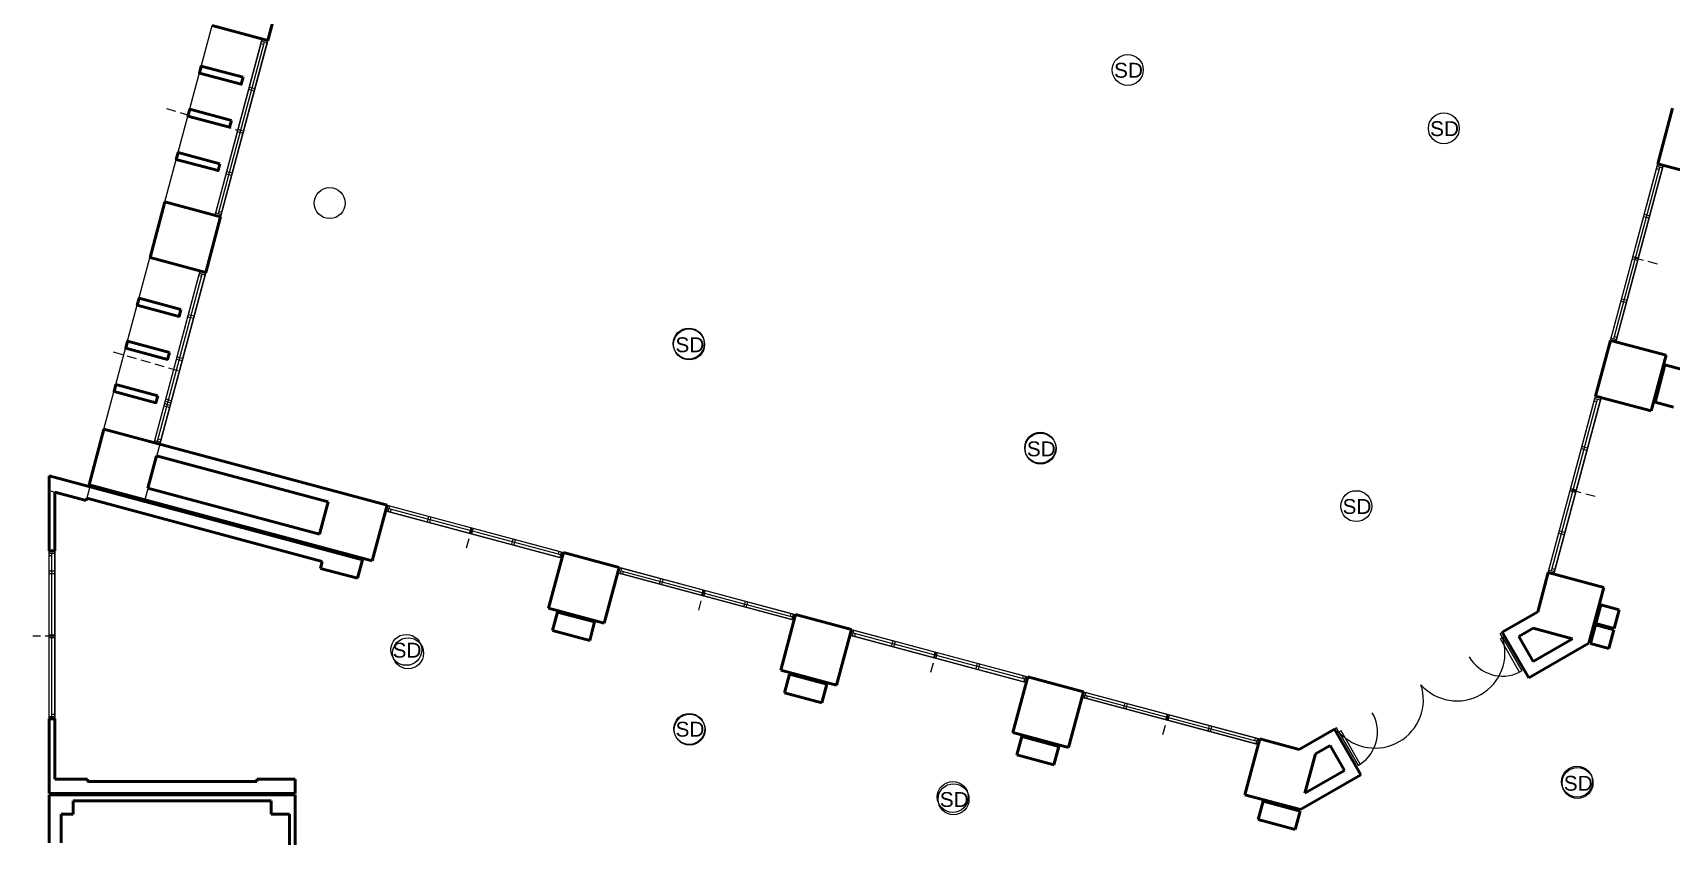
# Model space of a CAD drawing. Extents: x -24 to 119, y -16 to 95.
# Drawn here: x -0.34 to 33.75, y 41.25 to 57.97 of the extents above; entities that cross this region are included whole.
import ezdxf

# ---------------------------------------------------------------- set-up
doc = ezdxf.new("R2010")
doc.units = 0
doc.header["$LTSCALE"] = 0.8
doc.header["$MEASUREMENT"] = 0
doc.linetypes.add('HIDDEN', pattern=[0.375, 0.25, -0.125])
for name, color, linetype, lineweight in [('2-COL', 6, 'CONTINUOUS', 20), ('2-COL-45', 5, 'CONTINUOUS', 20), ('DOOR', 1, 'CONTINUOUS', 20), ('Walls', 1, 'CONTINUOUS', 50), ('WIN', 1, 'CONTINUOUS', 15)]:
    doc.layers.add(name, color=color, linetype=linetype, lineweight=lineweight)
doc.layers.add('FAS', color=4, linetype='CONTINUOUS')
doc.styles.add('ROMANS', font='arial.ttf', dxfattribs={"width": 1.15, "height": 0.2})

msp = doc.modelspace()

# ---------------------------------------------------------------- linework, layer by layer
at = {"layer": '2-COL'}
msp.add_lwpolyline([(0.773, 48.233), (0, 48.44), (0, 48.751), (0.85, 48.523)], close=True, dxfattribs=at)
msp.add_lwpolyline([(0.773, 48.233), (0, 48.44), (0, 48.751), (0.85, 48.523)], close=True, dxfattribs=at)
at = {"layer": '2-COL-45'}
for points in [[(2.41, 54.451), (3.569, 54.141), (3.259, 52.982), (2.1, 53.292)], [(1.142, 49.718), (2.301, 49.408), (1.991, 48.249), (0.832, 48.559)], [(1.142, 49.718), (2.301, 49.408), (1.991, 48.249), (0.832, 48.559)], [(10.705, 47.156), (11.864, 46.845), (11.553, 45.686), (10.394, 45.997)], [(10.705, 47.156), (11.864, 46.845), (11.553, 45.686), (10.394, 45.997)], [(10.476, 45.53), (11.249, 45.323), (11.352, 45.709), (10.58, 45.916)], [(10.476, 45.53), (11.249, 45.323), (11.352, 45.709), (10.58, 45.916)], [(20.364, 44.568), (21.523, 44.257), (21.213, 43.098), (20.053, 43.409)], [(20.364, 44.568), (21.523, 44.257), (21.213, 43.098), (20.053, 43.409)], [(20.135, 42.942), (20.908, 42.735), (21.012, 43.121), (20.239, 43.328)], [(20.135, 42.942), (20.908, 42.735), (21.012, 43.121), (20.239, 43.328)]]:
    msp.add_lwpolyline(points, close=True, dxfattribs=at)
at = {"layer": 'DOOR'}
for p, q in [((30.194, 45.47), (30.238, 45.495)), ((30.244, 45.383), (30.194, 45.47)), ((30.288, 45.408), (30.244, 45.383)), ((26.791, 43.505), (26.748, 43.48)), ((26.841, 43.418), (26.791, 43.505)), ((26.798, 43.393), (26.841, 43.418))]:
    msp.add_line(p, q, dxfattribs=at)
for points in [[(30.644, 44.69), (30.601, 44.665), (30.201, 45.358), (30.244, 45.383)], [(27.241, 42.725), (27.284, 42.75), (26.884, 43.443), (26.841, 43.418)]]:
    msp.add_lwpolyline(points, close=True, dxfattribs=at)
for centre, radius, start, end in [((29.295, 45.068), 1.001, 221.6574, 18.3426), ((30.245, 45.382), 0.8, 209.888, 296.4168), ((27.59, 44.091), 1.007, 221.9429, 18.0571), ((26.842, 43.417), 0.8, 303.5832, 30.112)]:
    msp.add_arc(centre, radius, start, end, dxfattribs=at)
at = {"layer": 'FAS'}
for centre in [(22.446, 57.195), (29.023, 55.98), (5.838, 54.424), (13.311, 51.502), (13.318, 51.484), (20.624, 49.334), (20.631, 49.317), (27.201, 48.119), (7.432, 45.129), (7.47, 45.058), (13.321, 43.485), (13.329, 43.467), (31.796, 42.386), (31.805, 42.359), (18.805, 42.068), (18.82, 42.021)]:
    msp.add_circle(centre, 0.322, dxfattribs=at)
at = {"layer": 'Walls'}
for p, q in [((4.553, 57.811), (8.681, 73.218)), ((4.553, 57.811), (3.394, 58.122)), ((33.783, 56.398), (33.473, 55.239)), ((33.588, 55.208), (33.473, 55.239)), ((33.588, 55.208), (33.473, 55.239)), ((33.473, 55.239), (34.632, 54.928)), ((2.41, 54.451), (2.1, 53.292)), ((3.569, 54.141), (2.41, 54.451)), ((3.259, 52.982), (3.569, 54.141)), ((2.1, 53.292), (3.259, 52.982)), ((32.178, 50.409), (32.489, 51.568)), ((32.489, 51.568), (32.605, 51.537)), ((32.605, 51.537), (32.489, 51.568)), ((32.605, 51.537), (32.489, 51.568)), ((32.489, 51.568), (33.648, 51.258)), ((33.648, 51.258), (33.338, 50.099)), ((33.418, 50.284), (33.625, 51.057)), ((33.625, 51.057), (34.012, 50.953)), ((32.294, 50.378), (32.178, 50.409)), ((32.294, 50.378), (32.178, 50.409)), ((33.338, 50.099), (32.178, 50.409)), ((33.805, 50.18), (33.418, 50.284)), ((1.142, 49.718), (0.832, 48.559)), ((7.034, 48.14), (1.142, 49.718)), ((2.237, 49.166), (2.055, 48.49)), ((5.81, 48.209), (2.237, 49.166)), ((6.523, 47.003), (0, 48.751)), ((0, 48.751), (0, 47.191)), ((6.724, 46.98), (0.832, 48.559)), ((5.629, 47.533), (2.055, 48.49)), ((0.773, 48.233), (0.12, 48.408)), ((0.12, 48.408), (0.12, 47.191)), ((0.786, 48.282), (0.773, 48.233)), ((5.685, 46.969), (0.786, 48.282)), ((5.81, 48.209), (5.629, 47.533)), ((6.724, 46.98), (7.034, 48.14)), ((0, 47.191), (0.12, 47.191)), ((0.12, 47.191), (0, 47.191)), ((0.12, 47.191), (0, 47.191)), ((10.394, 45.997), (10.705, 47.156)), ((10.705, 47.156), (11.864, 46.845)), ((5.646, 46.824), (5.685, 46.969)), ((6.419, 46.617), (5.646, 46.824)), ((6.523, 47.003), (6.419, 46.617)), ((11.864, 46.845), (11.553, 45.686)), ((30.976, 45.921), (31.195, 46.739)), ((31.195, 46.739), (31.311, 46.708)), ((31.311, 46.708), (31.195, 46.739)), ((31.311, 46.708), (31.195, 46.739)), ((31.195, 46.739), (32.354, 46.428)), ((32.354, 46.428), (32.043, 45.269)), ((32.184, 45.676), (32.287, 46.063)), ((32.287, 46.063), (32.674, 45.959)), ((11.553, 45.686), (10.394, 45.997)), ((10.476, 45.53), (10.58, 45.916)), ((10.58, 45.916), (11.352, 45.709)), ((11.352, 45.709), (11.249, 45.323)), ((15.224, 44.703), (15.534, 45.862)), ((15.534, 45.862), (16.694, 45.551)), ((30.239, 45.496), (30.976, 45.921)), ((32.674, 45.959), (32.57, 45.573)), ((11.249, 45.323), (10.476, 45.53)), ((16.694, 45.551), (16.383, 44.392)), ((30.239, 45.496), (30.789, 44.544)), ((30.581, 45.404), (30.884, 45.579)), ((30.581, 45.404), (30.88, 44.886)), ((30.88, 44.886), (31.702, 45.36)), ((31.702, 45.36), (30.884, 45.579)), ((32.176, 45.647), (32.072, 45.261)), ((32.562, 45.544), (32.176, 45.647)), ((32.57, 45.573), (32.184, 45.676)), ((32.459, 45.158), (32.562, 45.544)), ((30.789, 44.544), (32.043, 45.269)), ((32.072, 45.261), (32.459, 45.158)), ((16.383, 44.392), (15.224, 44.703)), ((15.306, 44.236), (15.409, 44.622)), ((15.409, 44.622), (16.182, 44.415)), ((16.182, 44.415), (16.078, 44.029)), ((20.053, 43.409), (20.364, 44.568)), ((20.364, 44.568), (21.523, 44.257)), ((16.078, 44.029), (15.306, 44.236)), ((21.523, 44.257), (21.213, 43.098)), ((0, 43.691), (0, 42.14)), ((0.12, 43.691), (0, 43.691)), ((0.12, 43.691), (0, 43.691)), ((0, 43.691), (0.12, 43.691)), ((0.12, 43.691), (0.12, 42.44)), ((21.213, 43.098), (20.053, 43.409)), ((20.135, 42.942), (20.239, 43.328)), ((20.239, 43.328), (21.012, 43.121)), ((26.748, 43.48), (26.011, 43.055)), ((26.748, 43.48), (27.297, 42.528)), ((21.012, 43.121), (20.908, 42.735)), ((25.194, 43.274), (24.883, 42.115)), ((26.011, 43.055), (25.194, 43.274)), ((26.134, 42.146), (26.353, 42.963)), ((26.656, 43.138), (26.353, 42.963)), ((26.656, 43.138), (26.955, 42.62)), ((20.908, 42.735), (20.135, 42.942)), ((26.955, 42.62), (26.134, 42.146)), ((0.8, 42.44), (0.12, 42.44)), ((0.8, 42.39), (0.8, 42.44)), ((0.8, 42.39), (4.32, 42.39)), ((4.32, 42.39), (4.32, 42.44)), ((4.32, 42.44), (5.12, 42.44)), ((5.12, 42.44), (5.12, 42.14)), ((27.297, 42.528), (26.042, 41.804)), ((0, 42.14), (5.12, 42.14)), ((0, 42.11), (5.12, 42.11)), ((0, 42.11), (0, 41.113)), ((0.5, 41.99), (4.62, 41.99)), ((0.5, 41.99), (0.5, 41.71)), ((4.62, 41.99), (4.62, 41.71)), ((5.12, 42.11), (5.12, 36.778)), ((24.883, 42.115), (26.042, 41.804)), ((25.158, 41.596), (25.262, 41.982)), ((25.262, 41.982), (26.034, 41.775)), ((0.25, 41.71), (0.25, 41.113)), ((0.5, 41.71), (0.25, 41.71)), ((4.62, 41.71), (5, 41.71)), ((5, 41.71), (5, 38.62)), ((26.034, 41.775), (25.931, 41.389)), ((25.931, 41.389), (25.158, 41.596))]:
    msp.add_line(p, q, dxfattribs=at)
for points in [[(4.036, 57.043), (3.998, 56.898), (3.128, 57.131), (3.167, 57.276)], [(3.796, 56.145), (3.757, 56.001), (2.888, 56.233), (2.927, 56.378)], [(3.555, 55.244), (3.516, 55.1), (2.646, 55.333), (2.685, 55.477)], [(2.742, 52.213), (2.703, 52.068), (1.834, 52.301), (1.873, 52.446)], [(2.502, 51.316), (2.463, 51.171), (1.594, 51.404), (1.633, 51.549)], [(2.26, 50.415), (2.222, 50.27), (1.352, 50.503), (1.391, 50.648)]]:
    msp.add_lwpolyline(points, close=True, dxfattribs=at)
at = {"layer": 'WIN'}
for p, q in [((1.142, 49.718), (3.394, 58.122)), ((3.454, 54.172), (4.437, 57.842)), ((3.454, 54.172), (4.437, 57.842)), ((3.466, 54.22), (4.411, 57.746)), ((3.524, 54.205), (4.482, 57.779)), ((4.553, 57.811), (3.569, 54.141)), ((4.553, 57.811), (3.569, 54.141)), ((3.569, 54.141), (4.54, 57.763)), ((4.411, 57.746), (4.437, 57.842)), ((4.411, 57.746), (4.469, 57.73)), ((4.424, 57.794), (4.54, 57.763)), ((4.54, 57.763), (4.553, 57.811)), ((4.156, 56.792), (4.214, 56.776)), ((4.169, 56.84), (4.226, 56.825)), ((4.214, 56.776), (4.271, 56.761)), ((4.226, 56.825), (4.284, 56.809)), ((3.933, 55.961), (3.991, 55.945)), ((3.991, 55.945), (4.049, 55.93)), ((3.92, 55.913), (3.978, 55.897)), ((3.978, 55.897), (4.036, 55.881)), ((32.489, 51.568), (33.473, 55.239)), ((32.489, 51.568), (33.473, 55.239)), ((33.447, 55.142), (33.473, 55.239)), ((33.588, 55.208), (33.473, 55.239)), ((3.685, 55.034), (3.743, 55.019)), ((3.698, 55.083), (3.756, 55.067)), ((3.743, 55.019), (3.801, 55.003)), ((3.756, 55.067), (3.813, 55.052)), ((32.502, 51.617), (33.447, 55.142)), ((32.56, 51.601), (33.518, 55.175)), ((33.588, 55.208), (32.605, 51.537)), ((33.588, 55.208), (32.605, 51.537)), ((32.605, 51.537), (33.575, 55.159)), ((33.447, 55.142), (33.505, 55.127)), ((33.46, 55.19), (33.575, 55.159)), ((33.575, 55.159), (33.588, 55.208)), ((3.454, 54.172), (3.466, 54.22)), ((3.466, 54.22), (3.582, 54.189)), ((3.537, 54.253), (3.595, 54.237)), ((33.18, 54.145), (33.238, 54.13)), ((33.193, 54.194), (33.25, 54.178)), ((33.238, 54.13), (33.295, 54.114)), ((33.25, 54.178), (33.308, 54.163)), ((32.944, 53.266), (33.002, 53.25)), ((32.957, 53.314), (33.015, 53.299)), ((33.002, 53.25), (33.06, 53.235)), ((33.015, 53.299), (33.073, 53.283)), ((2.185, 49.439), (3.143, 53.013)), ((2.185, 49.439), (3.143, 53.013)), ((2.198, 49.487), (3.117, 52.916)), ((2.256, 49.472), (3.188, 52.949)), ((3.259, 52.982), (2.301, 49.408)), ((3.259, 52.982), (2.301, 49.408)), ((2.301, 49.408), (3.246, 52.933)), ((3.117, 52.916), (3.143, 53.013)), ((3.117, 52.916), (3.175, 52.901)), ((3.13, 52.964), (3.246, 52.933)), ((3.246, 52.933), (3.259, 52.982)), ((32.709, 52.388), (32.767, 52.372)), ((32.722, 52.436), (32.779, 52.421)), ((32.767, 52.372), (32.825, 52.357)), ((32.779, 52.421), (32.837, 52.405)), ((2.887, 52.059), (2.945, 52.043)), ((2.9, 52.107), (2.958, 52.092)), ((2.945, 52.043), (3.003, 52.028)), ((2.958, 52.092), (3.016, 52.076)), ((32.489, 51.568), (32.502, 51.617)), ((32.605, 51.537), (32.489, 51.568)), ((32.502, 51.617), (32.618, 51.585)), ((32.573, 51.649), (32.631, 51.634)), ((2.652, 51.18), (2.71, 51.164)), ((2.665, 51.228), (2.723, 51.212)), ((2.71, 51.164), (2.768, 51.148)), ((2.723, 51.212), (2.781, 51.197)), ((2.391, 50.205), (2.448, 50.189)), ((2.403, 50.253), (2.461, 50.237)), ((2.416, 50.301), (2.474, 50.286)), ((2.429, 50.35), (2.487, 50.334)), ((2.448, 50.189), (2.506, 50.174)), ((2.461, 50.237), (2.519, 50.222)), ((2.474, 50.286), (2.532, 50.27)), ((2.487, 50.334), (2.545, 50.319)), ((31.195, 46.739), (32.178, 50.409)), ((31.195, 46.739), (32.178, 50.409)), ((31.208, 46.787), (32.153, 50.313)), ((31.266, 46.771), (32.223, 50.345)), ((32.294, 50.378), (31.311, 46.708)), ((32.294, 50.378), (31.311, 46.708)), ((31.311, 46.708), (32.281, 50.33)), ((32.153, 50.313), (32.178, 50.409)), ((32.153, 50.313), (32.21, 50.297)), ((32.165, 50.361), (32.281, 50.33)), ((32.294, 50.378), (32.178, 50.409)), ((32.281, 50.33), (32.294, 50.378)), ((2.185, 49.439), (2.198, 49.487)), ((2.198, 49.487), (2.314, 49.456)), ((2.269, 49.52), (2.327, 49.504)), ((31.885, 49.316), (31.943, 49.3)), ((31.898, 49.364), (31.956, 49.349)), ((31.943, 49.3), (32.001, 49.285)), ((31.956, 49.349), (32.014, 49.333)), ((31.65, 48.436), (31.708, 48.421)), ((31.663, 48.485), (31.721, 48.469)), ((31.708, 48.421), (31.766, 48.405)), ((31.721, 48.469), (31.779, 48.454)), ((7.034, 48.14), (10.705, 47.156)), ((7.034, 48.14), (10.705, 47.156)), ((7.034, 48.14), (7.083, 48.127)), ((7.083, 48.127), (7.051, 48.011)), ((7.083, 48.127), (10.608, 47.182)), ((10.674, 47.04), (7.003, 48.024)), ((10.674, 47.04), (7.003, 48.024)), ((7.003, 48.024), (10.625, 47.053)), ((7.067, 48.069), (10.641, 47.111)), ((7.115, 48.056), (7.1, 47.998)), ((7.881, 47.851), (7.866, 47.793)), ((7.897, 47.908), (7.881, 47.851)), ((7.929, 47.838), (7.914, 47.78)), ((7.945, 47.896), (7.929, 47.838)), ((8.759, 47.615), (8.744, 47.557)), ((8.775, 47.673), (8.759, 47.615)), ((8.808, 47.602), (8.792, 47.544)), ((8.823, 47.66), (8.808, 47.602)), ((9.654, 47.437), (9.639, 47.38)), ((9.703, 47.425), (9.687, 47.367)), ((31.415, 47.558), (31.472, 47.543)), ((31.427, 47.606), (31.485, 47.591)), ((31.472, 47.543), (31.53, 47.527)), ((31.485, 47.591), (31.543, 47.575)), ((0, 43.691), (0, 47.191)), ((0, 43.691), (0, 47.191)), ((0, 43.691), (0, 47.191)), ((0, 47.091), (0, 47.191)), ((0.12, 47.191), (0, 47.191)), ((0, 43.691), (0, 47.191)), ((0, 47.141), (0.12, 47.141)), ((0, 47.091), (0.06, 47.091)), ((0, 43.741), (0, 47.091)), ((0.06, 43.741), (0.06, 47.141)), ((0.12, 47.191), (0.12, 43.691)), ((0.12, 47.191), (0.12, 43.691)), ((0.12, 47.141), (0.12, 47.191)), ((0.12, 43.691), (0.12, 47.141)), ((9.639, 47.38), (9.623, 47.322)), ((9.687, 47.367), (9.672, 47.309)), ((10.608, 47.182), (10.593, 47.124)), ((10.608, 47.182), (10.705, 47.156)), ((10.656, 47.169), (10.625, 47.053)), ((0, 46.77), (0.06, 46.77)), ((0, 46.72), (0.06, 46.72)), ((0.06, 46.77), (0.12, 46.77)), ((0.06, 46.72), (0.12, 46.72)), ((15.503, 45.746), (11.833, 46.73)), ((15.503, 45.746), (11.833, 46.73)), ((11.833, 46.73), (15.455, 45.759)), ((11.864, 46.845), (15.534, 45.862)), ((11.864, 46.845), (15.534, 45.862)), ((11.864, 46.845), (11.912, 46.833)), ((11.912, 46.833), (11.881, 46.717)), ((11.897, 46.775), (15.471, 45.817)), ((11.912, 46.833), (15.438, 45.888)), ((11.945, 46.762), (11.929, 46.704)), ((31.195, 46.739), (31.208, 46.787)), ((31.311, 46.708), (31.195, 46.739)), ((31.208, 46.787), (31.324, 46.756)), ((31.279, 46.82), (31.337, 46.804)), ((12.711, 46.556), (12.695, 46.498)), ((12.726, 46.614), (12.711, 46.556)), ((12.759, 46.543), (12.744, 46.486)), ((12.775, 46.601), (12.759, 46.543)), ((13.605, 46.379), (13.589, 46.321)), ((13.589, 46.321), (13.574, 46.263)), ((13.637, 46.308), (13.622, 46.25)), ((13.653, 46.366), (13.637, 46.308)), ((14.468, 46.085), (14.453, 46.027)), ((14.484, 46.143), (14.468, 46.085)), ((14.517, 46.072), (14.501, 46.015)), ((14.532, 46.13), (14.517, 46.072)), ((15.438, 45.888), (15.422, 45.83)), ((15.438, 45.888), (15.534, 45.862)), ((15.486, 45.875), (15.455, 45.759)), ((0, 45.439), (0.06, 45.439)), ((0, 45.389), (0.06, 45.389)), ((0.06, 45.439), (0.12, 45.439)), ((0.06, 45.389), (0.12, 45.389)), ((20.333, 44.452), (16.662, 45.435)), ((20.333, 44.452), (16.662, 45.435)), ((16.662, 45.435), (20.285, 44.465)), ((16.694, 45.551), (20.364, 44.568)), ((16.694, 45.551), (20.364, 44.568)), ((16.694, 45.551), (16.742, 45.538)), ((16.742, 45.538), (16.711, 45.423)), ((16.726, 45.48), (20.3, 44.523)), ((16.742, 45.538), (20.267, 44.594)), ((16.775, 45.468), (16.759, 45.41)), ((17.54, 45.262), (17.525, 45.204)), ((17.556, 45.32), (17.54, 45.262)), ((17.589, 45.249), (17.573, 45.191)), ((17.604, 45.307), (17.589, 45.249)), ((18.419, 45.027), (18.403, 44.969)), ((18.434, 45.085), (18.419, 45.027)), ((18.467, 45.014), (18.451, 44.956)), ((18.482, 45.072), (18.467, 45.014)), ((19.298, 44.791), (19.283, 44.733)), ((19.314, 44.849), (19.298, 44.791)), ((19.346, 44.778), (19.331, 44.72)), ((19.362, 44.836), (19.346, 44.778)), ((20.267, 44.594), (20.252, 44.536)), ((20.267, 44.594), (20.364, 44.568)), ((20.316, 44.581), (20.285, 44.465)), ((25.163, 43.158), (21.492, 44.141)), ((25.163, 43.158), (21.492, 44.141)), ((21.492, 44.141), (25.114, 43.171)), ((21.523, 44.257), (25.194, 43.274)), ((21.523, 44.257), (25.194, 43.274)), ((21.523, 44.257), (21.571, 44.244)), ((21.571, 44.244), (21.54, 44.128)), ((21.556, 44.186), (25.13, 43.229)), ((21.571, 44.244), (25.097, 43.3)), ((21.604, 44.173), (21.589, 44.115)), ((22.386, 44.026), (22.37, 43.968)), ((22.434, 44.013), (22.418, 43.955)), ((0, 43.741), (0.12, 43.741)), ((0, 43.691), (0, 43.741)), ((0.12, 43.691), (0, 43.691)), ((0.06, 43.791), (0.12, 43.791)), ((22.37, 43.968), (22.355, 43.91)), ((22.418, 43.955), (22.403, 43.897)), ((23.248, 43.733), (23.233, 43.675)), ((23.264, 43.791), (23.248, 43.733)), ((23.297, 43.72), (23.281, 43.662)), ((23.312, 43.778), (23.297, 43.72)), ((24.128, 43.497), (24.112, 43.439)), ((24.143, 43.555), (24.128, 43.497)), ((24.176, 43.484), (24.161, 43.426)), ((24.192, 43.542), (24.176, 43.484)), ((25.097, 43.3), (25.082, 43.242)), ((25.097, 43.3), (25.194, 43.274)), ((25.145, 43.287), (25.114, 43.171)), ((25.114, 43.171), (25.163, 43.158))]:
    msp.add_line(p, q, dxfattribs=at)
at = {"layer": 'WIN', "linetype": 'HIDDEN'}
for p, q in [((2.441, 56.395), (3.927, 55.938)), ((33.466, 53.155), (32.951, 53.293)), ((1.332, 51.33), (2.71, 50.935)), ((32.17, 48.32), (31.655, 48.457)), ((8.689, 47.252), (8.801, 47.666)), ((13.52, 45.957), (13.631, 46.372)), ((0.12, 45.416), (-0.34, 45.416)), ((18.35, 44.663), (18.461, 45.078)), ((23.178, 43.37), (23.289, 43.784))]:
    msp.add_line(p, q, dxfattribs=at)

# ---------------------------------------------------------------- texts
at = {"layer": 'FAS', "color": 1, "style": 'ROMANS'}
for p in [(22.161, 57.034), (28.738, 55.819), (13.033, 51.322), (20.346, 49.156), (26.916, 47.957), (7.147, 44.967), (13.036, 43.323), (31.52, 42.198), (18.535, 41.86)]:
    msp.add_text('SD', height=0.3094, dxfattribs=at).set_placement(p)

doc.saveas('drawing.dxf')
